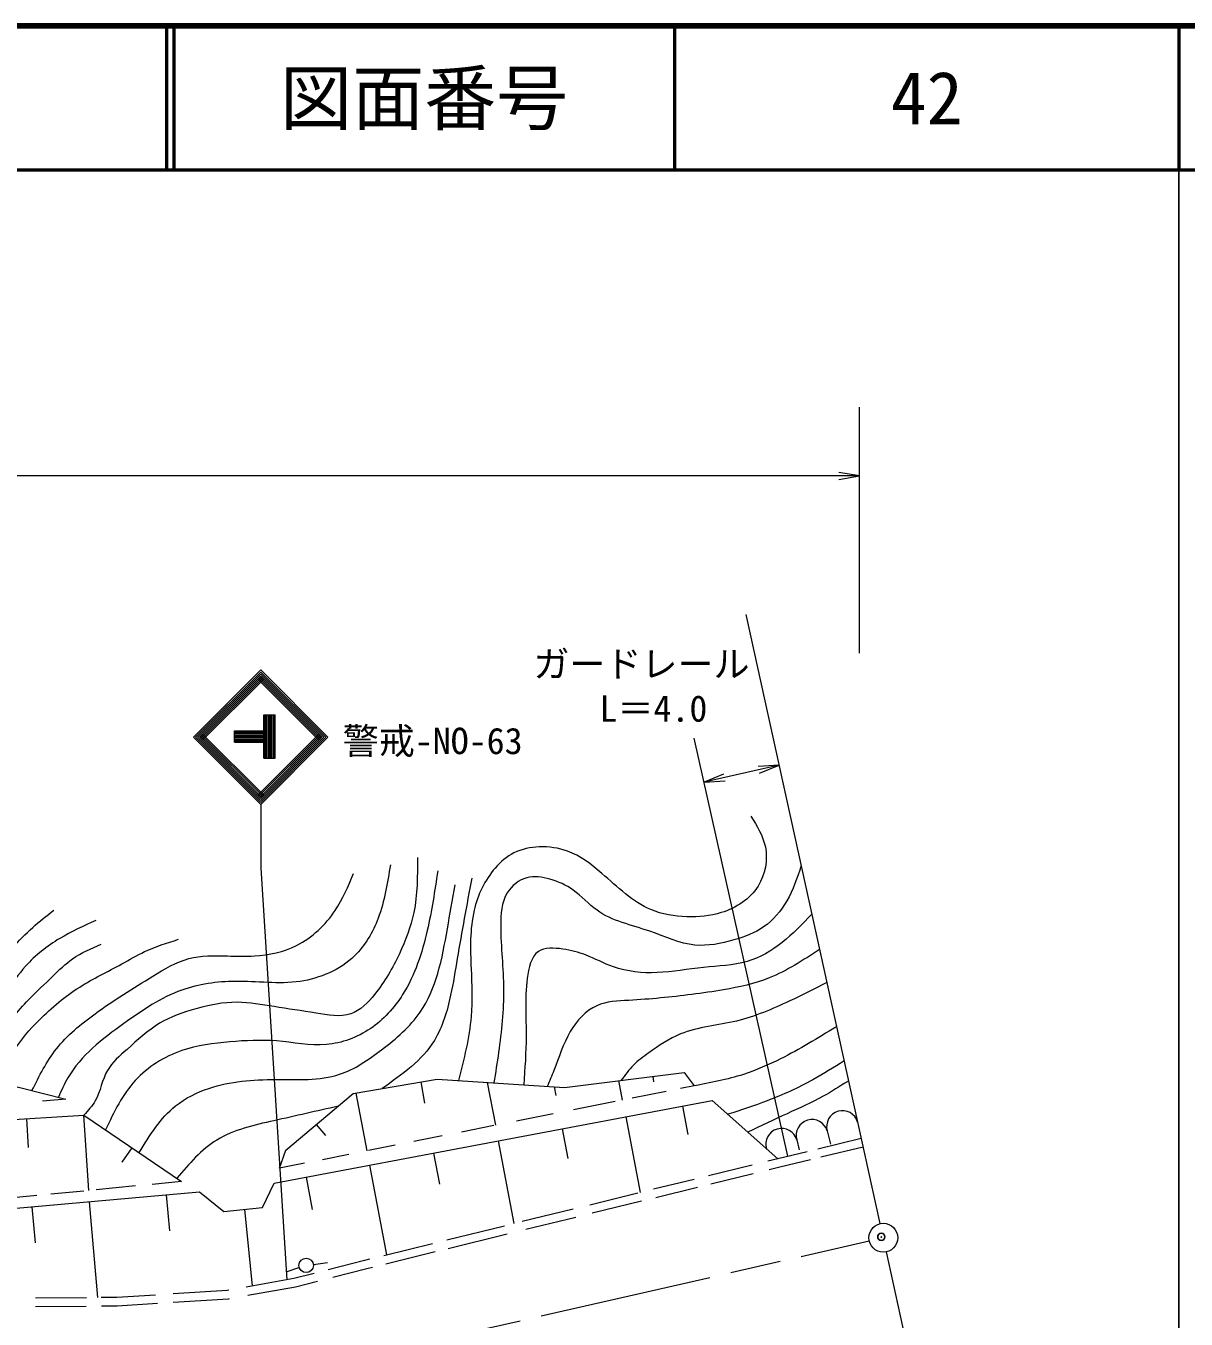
# Model space of a CAD drawing. Units: millimetres, scale not verified. Extents: x 40000 to 680000, y 20000 to 380000.
# Drawn here: x 498978 to 579500, y 290256 to 380000 of the extents above; entities that cross this region are included whole.
import ezdxf
from ezdxf.enums import TextEntityAlignment as Align

# ---------------------------------------------------------------- set-up
doc = ezdxf.new("R2010")
doc.units = ezdxf.units.MM
doc.header["$LTSCALE"] = 1000
doc.header["$PDMODE"] = 32
doc.header["$PDSIZE"] = 500
doc.linetypes.add('CHAIN', pattern=[18.5, 12, -1.5, 3.5, -1.5])
for name, color, linetype, lineweight in [('M-BGD', 7, 'Continuous', 13), ('M-BMK', 2, 'CHAIN', 13), ('M-BMK-SRVR', 3, 'Continuous', 13), ('M-STR-STR3', 7, 'Continuous', 13), ('M-STR-STRC', 7, 'Continuous', 13), ('M-TTL', 2, 'Continuous', 140), ('M-TTL-BAND', 7, 'Continuous', 25), ('M-TTL-LINE', 7, 'Continuous', 50)]:
    doc.layers.add(name, color=color, linetype=linetype, lineweight=lineweight)
doc.layers.add('M-OTRS', color=6, linetype='Continuous')
doc.layers.add('M-TTL-TXT', color=7, linetype='Continuous')
doc.styles.add('ＭＳ ゴシック', font='')
doc.styles.get('ＭＳ ゴシック').set_extended_font_data('MS Gothic')

# ---------------------------------------------------------------- blocks, each defined once
blk = doc.blocks.new('open_arrow')
at = {"color": 0, "linetype": 'Continuous', "lineweight": -2}
blk.add_lwpolyline([(7.5, 1.25), (0, 0), (7.5, -1.25)], dxfattribs=at)

msp = doc.modelspace()

# ---------------------------------------------------------------- linework, layer by layer
at = {"layer": 'M-BGD'}
for p, q in [((481348, 310732), (501763, 305515)), ((536364, 306330), (544655, 307381)), ((542568, 306731), (542520, 307110)), ((544655, 307381), (545356, 306447)), ((521688, 305902), (527527, 306914)), ((526673, 305243), (526417, 306721)), ((527527, 306914), (536364, 306330)), ((531583, 303707), (531020, 306683)), ((535773, 305768), (535658, 306376)), ((540394, 305460), (540139, 306808)), ((543418, 306061), (541061, 305592)), ((545356, 306447), (544411, 306259)), ((501763, 305515), (500140, 305376)), ((516205, 299693), (546601, 305435)), ((517017, 301970), (521688, 305902)), ((522665, 301933), (521909, 305940)), ((539878, 305357), (536988, 304782)), ((546601, 305435), (551156, 301386)), ((484864, 303246), (503010, 304418)), ((503010, 304418), (509778, 299806)), ((503349, 299180), (503010, 304418)), ((535584, 304503), (533023, 303993)), ((540612, 304303), (541607, 299036)), ((544543, 305046), (544916, 303067)), ((499019, 304161), (499148, 302165)), ((519800, 303005), (519156, 303770)), ((531461, 303683), (529222, 303237)), ((536207, 303471), (536596, 301408)), ((527869, 302968), (525897, 302576)), ((532871, 296885), (531785, 302636)), ((552483, 302698), (552656, 302004)), ((556956, 302783), (553948, 302058)), ((554593, 303314), (554813, 302404)), ((505673, 301152), (506348, 302143)), ((516589, 300724), (517017, 301970)), ((521394, 301680), (519555, 301314)), ((524616, 302321), (522746, 301949)), ((527273, 301784), (527680, 299629)), ((553194, 301877), (551156, 301386)), ((557096, 302199), (554149, 301490)), ((518325, 301070), (516589, 300724)), ((524030, 294709), (522851, 300948)), ((549377, 300948), (546342, 300201)), ((551156, 301386), (550462, 301215)), ((551298, 300803), (550558, 300621)), ((553433, 301317), (551298, 300803)), ((509778, 299806), (507750, 299609)), ((518430, 300113), (518854, 297869)), ((545351, 299957), (542547, 299267)), ((549454, 300349), (546506, 299624)), ((491518, 297349), (511025, 299088)), ((503004, 299147), (500716, 298924)), ((506597, 299496), (503854, 299229)), ((508714, 298882), (508936, 296392)), ((511025, 299088), (512726, 297727)), ((515411, 297992), (516205, 299693)), ((541443, 298995), (538106, 298174)), ((545590, 299398), (542692, 298685)), ((499741, 298829), (497619, 298622)), ((499401, 298052), (499623, 295561)), ((503979, 291746), (503385, 298407)), ((512726, 297727), (515411, 297992)), ((541708, 298443), (538276, 297598)), ((514708, 292558), (514184, 297871)), ((536970, 297894), (533427, 297022)), ((537135, 297317), (533679, 296466)), ((532185, 296717), (528183, 295731)), ((527198, 295489), (523823, 294658)), ((532387, 296148), (528278, 295137)), ((522832, 294414), (522489, 294330)), ((527375, 294915), (523962, 294075)), ((517960, 293828), (517010, 293508)), ((518930, 294058), (519920, 294188)), ((522489, 294330), (519953, 293681)), ((522635, 293748), (520285, 293147)), ((523040, 293848), (522635, 293748)), ((517566, 293071), (514261, 292478)), ((518982, 293433), (517566, 293071)), ((519228, 292877), (517693, 292484)), ((503188, 291741), (499648, 291718)), ((505296, 291755), (504205, 291747)), ((507984, 291926), (505296, 291755)), ((512958, 292244), (509210, 292004)), ((513064, 292263), (512958, 292244)), ((517693, 292484), (514383, 291890)), ((503153, 291141), (499649, 291118)), ((505317, 291155), (504239, 291148)), ((508124, 291334), (505317, 291155)), ((513031, 291647), (509208, 291403)), ((513078, 291656), (513031, 291647))]:
    msp.add_line(p, q, dxfattribs=at)
msp.add_circle((518431, 293987), 500, dxfattribs=at)
for centre in [(555648, 303622), (551428, 302390), (553538, 303006)]:
    msp.add_arc(centre, 1099, 16.27669, 196.27669, dxfattribs=at)
for points, knots in [([(549293, 325158), (549717, 324476), (550141, 323793), (550297, 323024), (550480, 322122), (550293, 321101), (549795, 320305), (549228, 319399), (548258, 318785), (547243, 318464), (546468, 318218), (545667, 318143), (544858, 318171), (543996, 318200), (543124, 318346), (542348, 318673), (541069, 319212), (540049, 320243), (538959, 321183), (538224, 321817), (537458, 322409), (536574, 322731), (535956, 322957), (535280, 323051), (534607, 323024), (533996, 323000), (533386, 322876), (532850, 322606), (532355, 322357), (531923, 321984), (531553, 321560), (530826, 320726), (530340, 319695), (530089, 318631), (529777, 317310), (529826, 315937), (529879, 314573), (529923, 313463), (529969, 312359), (529879, 311267), (529757, 309769), (529378, 308292), (529000, 306816)], [0, 0, 0, 0, 1, 1, 1, 2, 2, 2, 3, 3, 3, 4, 4, 4, 5, 5, 5, 6, 6, 6, 7, 7, 7, 8, 8, 8, 9, 9, 9, 10, 10, 10, 11, 11, 11, 12, 12, 12, 13, 13, 13, 14, 14, 14, 14]), ([(526154, 322295), (526158, 321008), (526162, 319721), (525902, 318476), (525696, 317488), (525325, 316526), (524897, 315611), (524433, 314619), (523904, 313682), (523188, 312796), (522723, 312220), (522178, 311664), (521530, 311439), (520800, 311186), (519939, 311352), (519117, 311490), (518113, 311658), (517168, 311785), (516202, 311942), (515357, 312079), (514496, 312240), (513639, 312243), (512676, 312247), (511717, 312053), (510774, 311791), (509894, 311547), (509027, 311244), (508261, 310786), (507442, 310296), (506738, 309629), (506000, 308977), (505492, 308528), (504967, 308085), (504642, 307519), (504271, 306872), (504161, 306062), (503788, 305408), (503582, 305047), (503296, 304733), (503010, 304418)], [0, 0, 0, 0, 1, 1, 1, 2, 2, 2, 3, 3, 3, 4, 4, 4, 5, 5, 5, 6, 6, 6, 7, 7, 7, 8, 8, 8, 9, 9, 9, 10, 10, 10, 11, 11, 11, 12, 12, 12, 13, 13, 13, 13]), ([(524277, 321784), (524077, 320526), (523877, 319268), (523425, 318074), (523059, 317105), (522526, 316177), (521783, 315458), (520781, 314489), (519395, 313898), (518011, 313694), (516515, 313474), (515021, 313706), (513510, 313694), (512247, 313684), (510971, 313503), (509799, 313086), (508354, 312571), (507067, 311696), (505784, 310774), (504283, 309695), (502790, 308552), (501891, 307002), (501641, 306573), (501437, 306111), (501234, 305650)], [0, 0, 0, 0, 1, 1, 1, 2, 2, 2, 3, 3, 3, 4, 4, 4, 5, 5, 5, 6, 6, 6, 7, 7, 7, 8, 8, 8, 8]), ([(527562, 321359), (527355, 319977), (527147, 318594), (526832, 317222), (526474, 315668), (525978, 314127), (525128, 312781), (524544, 311856), (523793, 311024), (522878, 310409), (521973, 309801), (520907, 309406), (519836, 309314), (518685, 309215), (517527, 309466), (516369, 309557), (515294, 309642), (514219, 309588), (513145, 309497), (512011, 309400), (510878, 309260), (509799, 308888), (508583, 308470), (507435, 307757), (506575, 306820), (505677, 305842), (505094, 304619), (504511, 303396)], [0, 0, 0, 0, 1, 1, 1, 2, 2, 2, 3, 3, 3, 4, 4, 4, 5, 5, 5, 6, 6, 6, 7, 7, 7, 8, 8, 8, 9, 9, 9, 9]), ([(552788, 321725), (552509, 320887), (552229, 320049), (551786, 319280), (551380, 318576), (550837, 317929), (550178, 317470), (549565, 317044), (548853, 316778), (548117, 316566), (547222, 316307), (546293, 316126), (545403, 316214), (544343, 316319), (543339, 316806), (542287, 317169), (541013, 317609), (539670, 317868), (538618, 318626), (538038, 319044), (537547, 319614), (536959, 320034), (536479, 320377), (535935, 320620), (535351, 320788), (534822, 320939), (534260, 321029), (533743, 320888), (533191, 320738), (532689, 320326), (532386, 319833), (531979, 319170), (531932, 318361), (531933, 317571), (531937, 316055), (532123, 314612), (532134, 313148), (532146, 311698), (531987, 310227), (531783, 308775), (531683, 308065), (531572, 307360), (531460, 306654)], [0, 0, 0, 0, 1, 1, 1, 2, 2, 2, 3, 3, 3, 4, 4, 4, 5, 5, 5, 6, 6, 6, 7, 7, 7, 8, 8, 8, 9, 9, 9, 10, 10, 10, 11, 11, 11, 12, 12, 12, 13, 13, 13, 14, 14, 14, 14]), ([(499403, 306118), (499907, 307128), (500412, 308138), (501100, 309010), (501842, 309950), (502797, 310730), (503777, 311443), (505074, 312388), (506413, 313215), (507791, 314059), (508590, 314548), (509402, 315042), (510286, 315276), (511140, 315501), (512061, 315483), (512962, 315458), (513596, 315440), (514220, 315419), (514848, 315458), (515851, 315520), (516866, 315737), (517768, 316188), (518852, 316730), (519773, 317611), (520444, 318621), (520974, 319419), (521348, 320298), (521722, 321176)], [0, 0, 0, 0, 1, 1, 1, 2, 2, 2, 3, 3, 3, 4, 4, 4, 5, 5, 5, 6, 6, 6, 7, 7, 7, 8, 8, 8, 9, 9, 9, 9]), ([(529921, 320848), (529574, 318992), (529226, 317136), (528917, 315284), (528775, 314434), (528641, 313586), (528457, 312732), (528220, 311633), (527898, 310523), (527327, 309594), (526482, 308217), (525088, 307233), (523694, 306249)], [0, 0, 0, 0, 1, 1, 1, 2, 2, 2, 3, 3, 3, 4, 4, 4, 4]), ([(506839, 301809), (507574, 303007), (508309, 304205), (509373, 305056), (510048, 305595), (510855, 305995), (511685, 306272), (513166, 306769), (514722, 306877), (516308, 306881), (517823, 306884), (519366, 306791), (520749, 307246), (521797, 307591), (522753, 308251), (523669, 308949), (524682, 309722), (525646, 310542), (526345, 311565), (526894, 312368), (527281, 313296), (527562, 314241), (527865, 315262), (528046, 316303), (528231, 317344), (528411, 318358), (528595, 319371), (528778, 320385)], [0, 0, 0, 0, 1, 1, 1, 2, 2, 2, 3, 3, 3, 4, 4, 4, 5, 5, 5, 6, 6, 6, 7, 7, 7, 8, 8, 8, 9, 9, 9, 9]), ([(493000, 307754), (493447, 308785), (493893, 309816), (494406, 310815), (494861, 311700), (495367, 312560), (495933, 313377), (496570, 314295), (497282, 315159), (498029, 315991), (498483, 316496), (498949, 316989), (499453, 317440), (499923, 317861), (500425, 318246), (500928, 318631)], [0, 0, 0, 0, 1, 1, 1, 2, 2, 2, 3, 3, 3, 4, 4, 4, 5, 5, 5, 5]), ([(503838, 317923), (502985, 317536), (502132, 317149), (501325, 316666), (500453, 316144), (499635, 315509), (498963, 314756), (497951, 313622), (497271, 312220), (496601, 310836), (496022, 309640), (495451, 308457), (494881, 307274)], [0, 0, 0, 0, 1, 1, 1, 2, 2, 2, 3, 3, 3, 4, 4, 4, 4]), ([(553527, 318369), (552869, 317675), (552211, 316981), (551454, 316386), (550728, 315816), (549912, 315336), (549040, 315076), (548069, 314788), (547030, 314772), (546012, 314667), (544927, 314555), (543866, 314342), (542779, 314299), (541759, 314258), (540716, 314368), (539751, 314708), (539091, 314941), (538467, 315282), (537828, 315527), (537324, 315719), (536811, 315853), (536232, 315936), (535640, 316021), (534979, 316054), (534554, 315772), (534041, 315432), (533871, 314633), (533777, 313890), (533591, 312427), (533698, 311183), (533695, 309880), (533692, 308786), (533612, 307652), (533531, 306517)], [0, 0, 0, 0, 1, 1, 1, 2, 2, 2, 3, 3, 3, 4, 4, 4, 5, 5, 5, 6, 6, 6, 7, 7, 7, 8, 8, 8, 9, 9, 9, 10, 10, 10, 11, 11, 11, 11]), ([(495962, 306997), (496308, 307960), (496654, 308922), (497150, 309806), (497687, 310763), (498399, 311628), (499168, 312420), (499713, 312981), (500287, 313505), (500850, 314050), (501291, 314477), (501726, 314917), (502222, 315266), (502826, 315692), (503520, 315984), (504215, 316276)], [0, 0, 0, 0, 1, 1, 1, 2, 2, 2, 3, 3, 3, 4, 4, 4, 5, 5, 5, 5]), ([(497251, 306668), (497512, 307418), (497773, 308168), (498159, 308848), (498616, 309653), (499250, 310359), (499919, 311022), (500781, 311876), (501702, 312658), (502714, 313299), (503649, 313893), (504662, 314365), (505638, 314904), (506163, 315194), (506678, 315503), (507217, 315758), (507969, 316114), (508771, 316363), (509572, 316612)], [0, 0, 0, 0, 1, 1, 1, 2, 2, 2, 3, 3, 3, 4, 4, 4, 5, 5, 5, 6, 6, 6, 6]), ([(554066, 315916), (552932, 315170), (551797, 314424), (550554, 313931), (549551, 313533), (548477, 313299), (547403, 313112), (546666, 312985), (545928, 312879), (545193, 312785), (543747, 312600), (542311, 312459), (540815, 312376), (540053, 312334), (539274, 312306), (538605, 312008), (537836, 311664), (537212, 310963), (536764, 310207), (536254, 309346), (535974, 308415), (535618, 307507), (535474, 307138), (535317, 306774), (535161, 306409)], [0, 0, 0, 0, 1, 1, 1, 2, 2, 2, 3, 3, 3, 4, 4, 4, 5, 5, 5, 6, 6, 6, 7, 7, 7, 8, 8, 8, 8]), ([(554574, 313610), (553715, 313178), (552857, 312746), (551986, 312335), (550797, 311774), (549585, 311251), (548303, 310944), (547004, 310632), (545634, 310540), (544416, 310044), (543631, 309724), (542910, 309236), (542206, 308734), (541831, 308467), (541462, 308196), (541142, 307875), (540828, 307559), (540562, 307193), (540296, 306828)], [0, 0, 0, 0, 1, 1, 1, 2, 2, 2, 3, 3, 3, 4, 4, 4, 5, 5, 5, 6, 6, 6, 6]), ([(555189, 310525), (553933, 309753), (552677, 308981), (551357, 308319), (550522, 307900), (549662, 307526), (548775, 307240), (547648, 306877), (546479, 306657), (545310, 306438)], [0, 0, 0, 0, 1, 1, 1, 2, 2, 2, 3, 3, 3, 3]), ([(555769, 308175), (555053, 307725), (554336, 307274), (553595, 306866), (552578, 306305), (551515, 305823), (550429, 305408), (549526, 305064), (548608, 304766), (547689, 304468)], [0, 0, 0, 0, 1, 1, 1, 2, 2, 2, 3, 3, 3, 3]), ([(556013, 306755), (555454, 306399), (554895, 306044), (554316, 305724), (553503, 305276), (552651, 304900), (551806, 304512), (550894, 304093), (549989, 303660), (549085, 303227)], [0, 0, 0, 0, 1, 1, 1, 2, 2, 2, 3, 3, 3, 3]), ([(520656, 305033), (519179, 304697), (517702, 304362), (516186, 304022), (514806, 303712), (513394, 303398), (512232, 302683), (511162, 302026), (510305, 301028), (509448, 300031)], [0, 0, 0, 0, 1, 1, 1, 2, 2, 2, 3, 3, 3, 3])]:
    msp.add_open_spline(points, degree=3, knots=knots, dxfattribs=at)
at = {"layer": 'M-BMK'}
msp.add_line((516711, 286361), (557513, 295686), dxfattribs=at)
at = {"layer": 'M-BMK-SRVR'}
for p, q in [((548953, 339158), (558252, 296890)), ((558684, 294924), (569638, 245132))]:
    msp.add_line(p, q, dxfattribs=at)
msp.add_circle((558489, 295904), 1000, dxfattribs=at)
at = {"layer": 'M-OTRS'}
msp.add_point((558343, 295967), dxfattribs=at)
at = {"layer": 'M-STR-STR3'}
for p, q in [((556842, 336460), (556842, 353544)), ((556842, 348771), (446787, 348771)), ((551857, 301574), (545361, 330569)), ((551255, 328694), (546043, 327527))]:
    msp.add_line(p, q, dxfattribs=at)
at = {"layer": 'M-STR-STRC'}
for p, q in [((510611, 330636), (515278, 335303)), ((510752, 330636), (515278, 335161)), ((510894, 330636), (515278, 335020)), ((511035, 330636), (515278, 334879)), ((511106, 330565), (515348, 334808)), ((515207, 334808), (519450, 330565)), ((515278, 335303), (519945, 330636)), ((515278, 335161), (519803, 330636)), ((515278, 335020), (519662, 330636)), ((515278, 334879), (519520, 330636)), ((511176, 330494), (515419, 334737)), ((511247, 330424), (515490, 334666)), ((515066, 334666), (519308, 330424)), ((515136, 334737), (519379, 330494)), ((515483, 332190), (516283, 332190)), ((515483, 329190), (515483, 332190)), ((515583, 329190), (515583, 332190)), ((515683, 329190), (515683, 332190)), ((515783, 329190), (515783, 332190)), ((515883, 329190), (515883, 332190)), ((515983, 329190), (515983, 332190)), ((516083, 329190), (516083, 332190)), ((516183, 329190), (516183, 332190)), ((516283, 329190), (516283, 332190)), ((510611, 330636), (515278, 325969)), ((510752, 330636), (515278, 326110)), ((510894, 330636), (515278, 326252)), ((511035, 330636), (515278, 326393)), ((511106, 330707), (515348, 326464)), ((511176, 330777), (515419, 326535)), ((511247, 330848), (515490, 326605)), ((513462, 331090), (515483, 331090)), ((513462, 330290), (513462, 331090)), ((513462, 330990), (515483, 330990)), ((513462, 330890), (515483, 330890)), ((513462, 330790), (515483, 330790)), ((513462, 330690), (515483, 330690)), ((513462, 330590), (515483, 330590)), ((513462, 330490), (515483, 330490)), ((513462, 330390), (515483, 330390)), ((513462, 330290), (515483, 330290)), ((515066, 326605), (519308, 330848)), ((515136, 326535), (519379, 330777)), ((515207, 326464), (519450, 330707)), ((515278, 326393), (519520, 330636)), ((515278, 326252), (519662, 330636)), ((515278, 326110), (519803, 330636)), ((515278, 325969), (519945, 330636)), ((515483, 329190), (516283, 329190)), ((515278, 325969), (515278, 321552)), ((515278, 321552), (517085, 292985))]:
    msp.add_line(p, q, dxfattribs=at)
at = {"layer": 'M-TTL'}
msp.add_line((680000, 380000), (40000, 380000), dxfattribs=at)
at = {"layer": 'M-TTL-BAND'}
msp.add_line((579000, 20000), (579000, 370000), dxfattribs=at)
at = {"layer": 'M-TTL-LINE'}
for p, q in [((508747, 380000), (508747, 370000)), ((509247, 380000), (509247, 370000)), ((543997, 380000), (543997, 370000)), ((579000, 380000), (579000, 370000)), ((40000, 370000), (680000, 370000))]:
    msp.add_line(p, q, dxfattribs=at)

# ---------------------------------------------------------------- block references
at = {"layer": 'M-STR-STR3', "xscale": 193, "yscale": 193}
for p, rotation in [((556842, 348771), 180), ((551255, 328694), 192.6), ((546043, 327527), 12.6)]:
    msp.add_blockref('open_arrow', p, dxfattribs=dict(at, rotation=rotation))

# ---------------------------------------------------------------- texts
at = {"layer": 'M-STR-STR3', "style": 'ＭＳ ゴシック'}
for s, p in [('ガードレール', (534200, 334255)), ('L＝4.0', (538786, 331163))]:
    msp.add_text(s, height=1833, dxfattribs=at).set_placement(p, align=Align.BOTTOM_LEFT)
at = {"layer": 'M-STR-STRC', "style": 'ＭＳ ゴシック'}
msp.add_text('警戒-NO-63', height=1833, dxfattribs=at).set_placement((520970, 328914), align=Align.BOTTOM_LEFT)
at = {"layer": 'M-TTL-TXT', "style": 'ＭＳ ゴシック'}
for s, p in [('図面番号', (526622, 375000)), ('42', (561497, 375000))]:
    msp.add_text(s, height=3666, dxfattribs=at).set_placement(p, align=Align.MIDDLE_CENTER)

doc.saveas('drawing.dxf')
